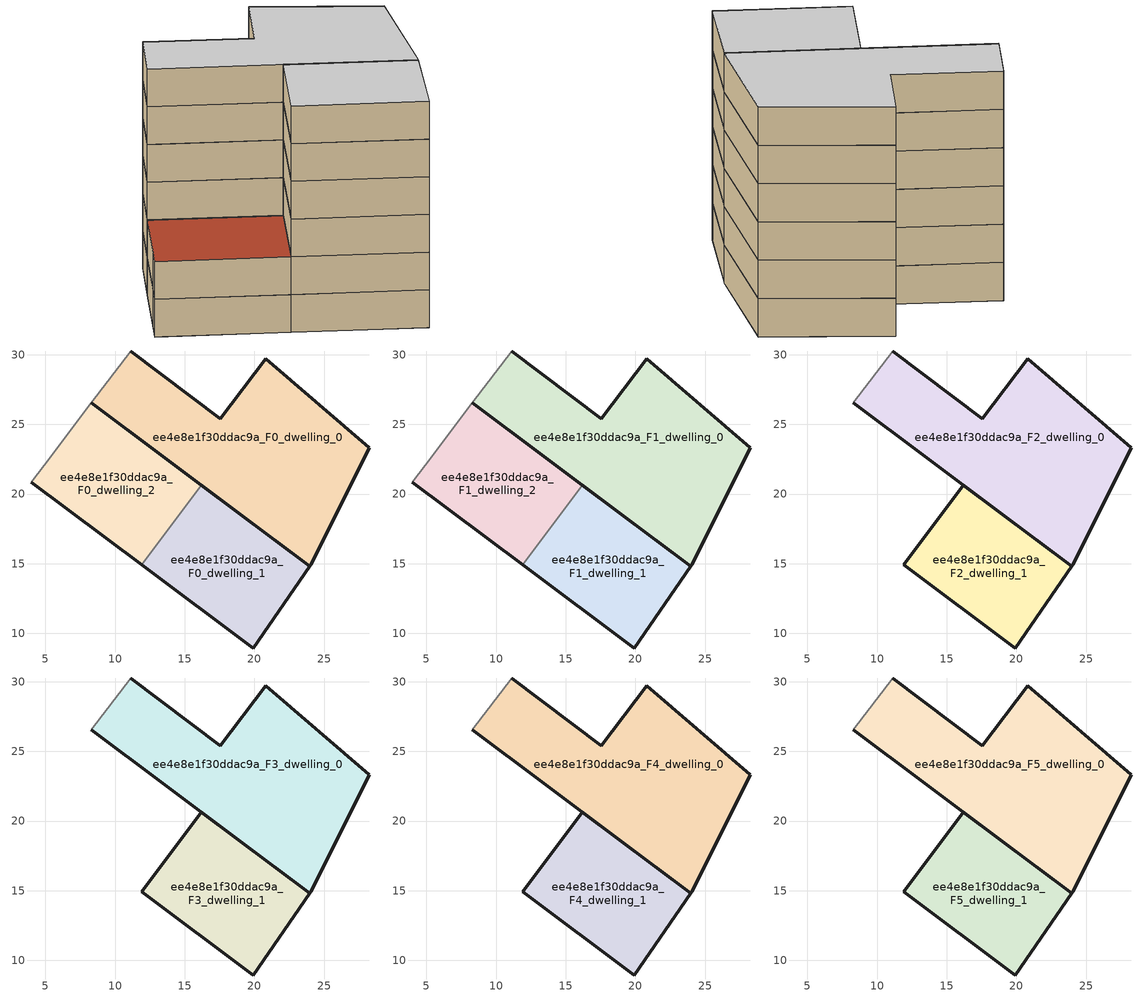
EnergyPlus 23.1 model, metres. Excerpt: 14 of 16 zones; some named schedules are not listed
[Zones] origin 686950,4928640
ee4e8e1f30ddac9a_F0_dwelling_0
 floor ground (EU_floor_Construction): 24.09,14.97 28.24,23.34 20.83,29.72 17.56,25.4 11.12,30.27 8.29,26.54 23.98,14.81 z0
 wall outside (EU_wall_Construction): 11.12,30.27 17.56,25.4 20.83,29.72 28.24,23.34 24.09,14.97 23.98,14.81 8.29,26.54 z0:3
 wall adiabatic (EU_wall_Construction): 8.29,26.54 11.12,30.27 z0:3
ee4e8e1f30ddac9a_F0_dwelling_1
 floor ground (EU_floor_Construction): 19.92,8.95 23.98,14.81 16.18,20.64 11.91,14.93 z0
 wall outside (EU_wall_Construction): 16.18,20.64 23.98,14.81 19.92,8.95 11.91,14.93 z0:3
 wall to ee4e8e1f30ddac9a_F0_dwelling_2 (EU_wall_Construction): 11.91,14.93 16.18,20.64 z0:3
ee4e8e1f30ddac9a_F0_dwelling_2
 floor ground (EU_floor_Construction): 11.91,14.93 16.18,20.64 8.29,26.54 4.9,22.06 3.99,20.85 z0
 wall outside (EU_wall_Construction): 8.29,26.54 16.18,20.64 / 11.91,14.93 3.99,20.85 z0:3
 wall adiabatic (EU_wall_Construction): 3.99,20.85 4.9,22.06 8.29,26.54 z0:3
ee4e8e1f30ddac9a_F1_dwelling_0
 floor to ee4e8e1f30ddac9a_F0_dwelling_0 (EU_floor_Construction): 24.09,14.97 28.24,23.34 20.83,29.72 17.56,25.4 11.12,30.27 8.29,26.54 23.98,14.81 z3
 wall outside (EU_wall_Construction): 11.12,30.27 17.56,25.4 20.83,29.72 28.24,23.34 24.09,14.97 23.98,14.81 8.29,26.54 z3:6
 wall adiabatic (EU_wall_Construction): 8.29,26.54 11.12,30.27 z3:6
ee4e8e1f30ddac9a_F1_dwelling_1
 floor to ee4e8e1f30ddac9a_F0_dwelling_1 (EU_floor_Construction): 19.92,8.95 23.98,14.81 16.18,20.64 11.91,14.93 z3
 wall outside (EU_wall_Construction): 16.18,20.64 23.98,14.81 19.92,8.95 11.91,14.93 z3:6
 wall to ee4e8e1f30ddac9a_F1_dwelling_2 (EU_wall_Construction): 11.91,14.93 16.18,20.64 z3:6
ee4e8e1f30ddac9a_F1_dwelling_2
 floor to ee4e8e1f30ddac9a_F0_dwelling_2 (EU_floor_Construction): 11.91,14.93 16.18,20.64 8.29,26.54 4.9,22.06 3.99,20.85 z3
 wall outside (EU_wall_Construction): 8.29,26.54 16.18,20.64 / 11.91,14.93 3.99,20.85 z3:6
 wall adiabatic (EU_wall_Construction): 3.99,20.85 4.9,22.06 8.29,26.54 z3:6
 roof outside (EU_roof_Construction): 16.18,20.64 11.91,14.93 3.99,20.85 4.9,22.06 8.29,26.54 z6
ee4e8e1f30ddac9a_F2_dwelling_0
 floor to ee4e8e1f30ddac9a_F1_dwelling_0 (EU_floor_Construction): 24.09,14.97 28.24,23.34 20.83,29.72 17.56,25.4 11.12,30.27 8.29,26.54 23.98,14.81 z6
 wall outside (EU_wall_Construction): 11.12,30.27 17.56,25.4 20.83,29.72 28.24,23.34 24.09,14.97 23.98,14.81 8.29,26.54 z6:9
 wall adiabatic (EU_wall_Construction): 8.29,26.54 11.12,30.27 z6:9
ee4e8e1f30ddac9a_F2_dwelling_1
 floor to ee4e8e1f30ddac9a_F1_dwelling_1 (EU_floor_Construction): 19.92,8.95 23.98,14.81 16.18,20.64 11.91,14.93 z6
 wall outside (EU_wall_Construction): 23.98,14.81 19.92,8.95 11.91,14.93 16.18,20.64 23.98,14.81 z6:9
ee4e8e1f30ddac9a_F3_dwelling_0
 floor to ee4e8e1f30ddac9a_F2_dwelling_0 (EU_floor_Construction): 24.09,14.97 28.24,23.34 20.83,29.72 17.56,25.4 11.12,30.27 8.29,26.54 23.98,14.81 z9
 wall outside (EU_wall_Construction): 11.12,30.27 17.56,25.4 20.83,29.72 28.24,23.34 24.09,14.97 23.98,14.81 8.29,26.54 z9:12
 wall adiabatic (EU_wall_Construction): 8.29,26.54 11.12,30.27 z9:12
ee4e8e1f30ddac9a_F3_dwelling_1
 floor to ee4e8e1f30ddac9a_F2_dwelling_1 (EU_floor_Construction): 19.92,8.95 23.98,14.81 16.18,20.64 11.91,14.93 z9
 wall outside (EU_wall_Construction): 23.98,14.81 19.92,8.95 11.91,14.93 16.18,20.64 23.98,14.81 z9:12
ee4e8e1f30ddac9a_F4_dwelling_0
 floor to ee4e8e1f30ddac9a_F3_dwelling_0 (EU_floor_Construction): 24.09,14.97 28.24,23.34 20.83,29.72 17.56,25.4 11.12,30.27 8.29,26.54 23.98,14.81 z12
 wall outside (EU_wall_Construction): 11.12,30.27 17.56,25.4 20.83,29.72 28.24,23.34 24.09,14.97 23.98,14.81 8.29,26.54 z12:15
 wall adiabatic (EU_wall_Construction): 8.29,26.54 11.12,30.27 z12:15
ee4e8e1f30ddac9a_F4_dwelling_1
 floor to ee4e8e1f30ddac9a_F3_dwelling_1 (EU_floor_Construction): 19.92,8.95 23.98,14.81 16.18,20.64 11.91,14.93 z12
 wall outside (EU_wall_Construction): 23.98,14.81 19.92,8.95 11.91,14.93 16.18,20.64 23.98,14.81 z12:15
ee4e8e1f30ddac9a_F5_dwelling_0
 floor to ee4e8e1f30ddac9a_F4_dwelling_0 (EU_floor_Construction): 24.09,14.97 28.24,23.34 20.83,29.72 17.56,25.4 11.12,30.27 8.29,26.54 23.98,14.81 z15
 wall outside (EU_wall_Construction): 11.12,30.27 17.56,25.4 20.83,29.72 28.24,23.34 24.09,14.97 23.98,14.81 8.29,26.54 z15:18
 wall adiabatic (EU_wall_Construction): 8.29,26.54 11.12,30.27 z15:18
 ceiling to ee4e8e1f30ddac9a_F6_dwelling_0 (EU_floor_Construction): 28.24,23.34 24.09,14.97 23.98,14.81 8.29,26.54 11.12,30.27 17.56,25.4 20.83,29.72 z18
ee4e8e1f30ddac9a_F5_dwelling_1
 floor to ee4e8e1f30ddac9a_F4_dwelling_1 (EU_floor_Construction): 19.92,8.95 23.98,14.81 16.18,20.64 11.91,14.93 z15
 wall outside (EU_wall_Construction): 23.98,14.81 19.92,8.95 11.91,14.93 16.18,20.64 23.98,14.81 z15:18
 ceiling to ee4e8e1f30ddac9a_F6_dwelling_1 (EU_floor_Construction): 23.98,14.81 19.92,8.95 11.91,14.93 16.18,20.64 z18
[Building]
EU S2 Campaign: North Axis=0; Terrain=City; Solar Distribution=FullExterior
[Site:Location]
Bologna: Latitude=44.5; Longitude=11.25; Time Zone=1; Elevation=37
[SizingPeriod:WeatherFileDays]
AnnualSizingPeriod: Begin Month=1; Begin Day of Month=1; End Month=12; End Day of Month=31; Day of Week for Start Day=Monday; Use Weather File Daylight Saving Period=No; Use Weather File Rain and Snow Indicators=No
[MATERIAL]
EU_InternalMass_Material: Roughness=MediumRough; Thickness=0.1; Conductivity=1; Density=1800; Specific Heat=900; Thermal Absorptance=0.9; Solar Absorptance=0.7; Visible Absorptance=0.7
[MATERIAL:NOMASS] Roughness=MediumRough; Thermal Absorptance=0.9; Solar Absorptance=0.7; Visible Absorptance=0.7
Name | Thermal Resistance
EU_wall_NoMass | 0.905828
EU_roof_NoMass | 0.37593
EU_floor_NoMass | 0.67114
[CONSTRUCTION]
EU_wall_Construction: EU_wall_NoMass
EU_roof_Construction: EU_roof_NoMass
EU_floor_Construction: EU_floor_NoMass
EU_InternalMass_Construction: EU_InternalMass_Material
[ZONE] Type=1; Multiplier=1; Ceiling Height=autocalculate; Floor Area=autocalculate; Part of Total Floor Area=Yes
Name | Volume
ee4e8e1f30ddac9a_F0_dwelling_0 | 422.372
ee4e8e1f30ddac9a_F1_dwelling_0; ee4e8e1f30ddac9a_F2_dwelling_0; ee4e8e1f30ddac9a_F3_dwelling_0; ee4e8e1f30ddac9a_F4_dwelling_0; ee4e8e1f30ddac9a_F5_dwelling_0 | 422.37
ee4e8e1f30ddac9a_F0_dwelling_1; ee4e8e1f30ddac9a_F1_dwelling_1; ee4e8e1f30ddac9a_F2_dwelling_1; ee4e8e1f30ddac9a_F3_dwelling_1; ee4e8e1f30ddac9a_F4_dwelling_1; ee4e8e1f30ddac9a_F5_dwelling_1 | 211.175
ee4e8e1f30ddac9a_F0_dwelling_2; ee4e8e1f30ddac9a_F1_dwelling_2 | 211.184
[INTERNALMASS] Construction=EU_InternalMass_Construction
Name | Zone or ZoneList | Surface Area
ee4e8e1f30ddac9a_F0_dwelling_0_EU_InternalMass | ee4e8e1f30ddac9a_F0_dwelling_0 | 140.79
ee4e8e1f30ddac9a_F0_dwelling_1_EU_InternalMass | ee4e8e1f30ddac9a_F0_dwelling_1 | 70.3919
ee4e8e1f30ddac9a_F0_dwelling_2_EU_InternalMass | ee4e8e1f30ddac9a_F0_dwelling_2 | 70.3947
ee4e8e1f30ddac9a_F1_dwelling_0_EU_InternalMass | ee4e8e1f30ddac9a_F1_dwelling_0 | 140.79
ee4e8e1f30ddac9a_F1_dwelling_1_EU_InternalMass | ee4e8e1f30ddac9a_F1_dwelling_1 | 70.3919
ee4e8e1f30ddac9a_F1_dwelling_2_EU_InternalMass | ee4e8e1f30ddac9a_F1_dwelling_2 | 70.3947
ee4e8e1f30ddac9a_F2_dwelling_0_EU_InternalMass | ee4e8e1f30ddac9a_F2_dwelling_0 | 140.794
ee4e8e1f30ddac9a_F2_dwelling_1_EU_InternalMass | ee4e8e1f30ddac9a_F2_dwelling_1 | 140.785
ee4e8e1f30ddac9a_F3_dwelling_0_EU_InternalMass | ee4e8e1f30ddac9a_F3_dwelling_0 | 140.794
ee4e8e1f30ddac9a_F3_dwelling_1_EU_InternalMass | ee4e8e1f30ddac9a_F3_dwelling_1 | 140.785
ee4e8e1f30ddac9a_F4_dwelling_0_EU_InternalMass | ee4e8e1f30ddac9a_F4_dwelling_0 | 140.794
ee4e8e1f30ddac9a_F4_dwelling_1_EU_InternalMass | ee4e8e1f30ddac9a_F4_dwelling_1 | 140.785
ee4e8e1f30ddac9a_F5_dwelling_0_EU_InternalMass | ee4e8e1f30ddac9a_F5_dwelling_0 | 140.794
ee4e8e1f30ddac9a_F5_dwelling_1_EU_InternalMass | ee4e8e1f30ddac9a_F5_dwelling_1 | 140.785
[OTHEREQUIPMENT] Fuel Type=Electricity; Design Level Calculation Method=Watts/Area; Power per Zone Floor Area=1; Fraction Latent=0; Fraction Radiant=0; Fraction Lost=0; Carbon Dioxide Generation Rate=0; EndUse Subcategory=EU_Step8_InternalGains
Name | Zone or ZoneList or Space or SpaceList | Schedule
EU_Step8_InternalGain_ee4e8e1f30ddac9a_F0_dwelling_0_f000 | ee4e8e1f30ddac9a_F0_dwelling_0 | EU_Step8_GainSchedule_ee4e8e1f30ddac9a_F0_dwelling_0_f000
EU_Step8_InternalGain_ee4e8e1f30ddac9a_F0_dwelling_1_f000 | ee4e8e1f30ddac9a_F0_dwelling_1 | EU_Step8_GainSchedule_ee4e8e1f30ddac9a_F0_dwelling_1_f000
EU_Step8_InternalGain_ee4e8e1f30ddac9a_F0_dwelling_2_f000 | ee4e8e1f30ddac9a_F0_dwelling_2 | EU_Step8_GainSchedule_ee4e8e1f30ddac9a_F0_dwelling_2_f000
EU_Step8_InternalGain_ee4e8e1f30ddac9a_F1_dwelling_0_f000 | ee4e8e1f30ddac9a_F1_dwelling_0 | EU_Step8_GainSchedule_ee4e8e1f30ddac9a_F1_dwelling_0_f000
EU_Step8_InternalGain_ee4e8e1f30ddac9a_F1_dwelling_1_f000 | ee4e8e1f30ddac9a_F1_dwelling_1 | EU_Step8_GainSchedule_ee4e8e1f30ddac9a_F1_dwelling_1_f000
EU_Step8_InternalGain_ee4e8e1f30ddac9a_F1_dwelling_2_f000 | ee4e8e1f30ddac9a_F1_dwelling_2 | EU_Step8_GainSchedule_ee4e8e1f30ddac9a_F1_dwelling_2_f000
EU_Step8_InternalGain_ee4e8e1f30ddac9a_F2_dwelling_0_f000 | ee4e8e1f30ddac9a_F2_dwelling_0 | EU_Step8_GainSchedule_ee4e8e1f30ddac9a_F2_dwelling_0_f000
EU_Step8_InternalGain_ee4e8e1f30ddac9a_F2_dwelling_1_f000 | ee4e8e1f30ddac9a_F2_dwelling_1 | EU_Step8_GainSchedule_ee4e8e1f30ddac9a_F2_dwelling_1_f000
EU_Step8_InternalGain_ee4e8e1f30ddac9a_F3_dwelling_0_f000 | ee4e8e1f30ddac9a_F3_dwelling_0 | EU_Step8_GainSchedule_ee4e8e1f30ddac9a_F3_dwelling_0_f000
EU_Step8_InternalGain_ee4e8e1f30ddac9a_F3_dwelling_1_f000 | ee4e8e1f30ddac9a_F3_dwelling_1 | EU_Step8_GainSchedule_ee4e8e1f30ddac9a_F3_dwelling_1_f000
EU_Step8_InternalGain_ee4e8e1f30ddac9a_F4_dwelling_0_f000 | ee4e8e1f30ddac9a_F4_dwelling_0 | EU_Step8_GainSchedule_ee4e8e1f30ddac9a_F4_dwelling_0_f000
EU_Step8_InternalGain_ee4e8e1f30ddac9a_F4_dwelling_1_f000 | ee4e8e1f30ddac9a_F4_dwelling_1 | EU_Step8_GainSchedule_ee4e8e1f30ddac9a_F4_dwelling_1_f000
EU_Step8_InternalGain_ee4e8e1f30ddac9a_F5_dwelling_0_f000 | ee4e8e1f30ddac9a_F5_dwelling_0 | EU_Step8_GainSchedule_ee4e8e1f30ddac9a_F5_dwelling_0_f000
EU_Step8_InternalGain_ee4e8e1f30ddac9a_F5_dwelling_1_f000 | ee4e8e1f30ddac9a_F5_dwelling_1 | EU_Step8_GainSchedule_ee4e8e1f30ddac9a_F5_dwelling_1_f000
[ZONEVENTILATION:DESIGNFLOWRATE] Schedule=EU_AlwaysOn; Design Flow Rate Calculation Method=AirChanges/Hour; Air Changes per Hour=0.73129; Ventilation Type=Natural; Fan Pressure Rise=0; Fan Total Efficiency=1; Constant Term Coefficient=1; Temperature Term Coefficient=0; Velocity Term Coefficient=0; Velocity Squared Term Coefficient=0; Minimum Indoor Temperature=-100; Maximum Indoor Temperature=100; Delta Temperature=-100; Minimum Outdoor Temperature=-100; Maximum Outdoor Temperature=100; Maximum Wind Speed=40
Name | Zone or ZoneList or Space or SpaceList
EU_ConstantAir_ee4e8e1f30ddac9a_F0_dwelling_0 | ee4e8e1f30ddac9a_F0_dwelling_0
EU_ConstantAir_ee4e8e1f30ddac9a_F0_dwelling_1 | ee4e8e1f30ddac9a_F0_dwelling_1
EU_ConstantAir_ee4e8e1f30ddac9a_F0_dwelling_2 | ee4e8e1f30ddac9a_F0_dwelling_2
EU_ConstantAir_ee4e8e1f30ddac9a_F1_dwelling_0 | ee4e8e1f30ddac9a_F1_dwelling_0
EU_ConstantAir_ee4e8e1f30ddac9a_F1_dwelling_1 | ee4e8e1f30ddac9a_F1_dwelling_1
EU_ConstantAir_ee4e8e1f30ddac9a_F1_dwelling_2 | ee4e8e1f30ddac9a_F1_dwelling_2
EU_ConstantAir_ee4e8e1f30ddac9a_F2_dwelling_0 | ee4e8e1f30ddac9a_F2_dwelling_0
EU_ConstantAir_ee4e8e1f30ddac9a_F2_dwelling_1 | ee4e8e1f30ddac9a_F2_dwelling_1
EU_ConstantAir_ee4e8e1f30ddac9a_F3_dwelling_0 | ee4e8e1f30ddac9a_F3_dwelling_0
EU_ConstantAir_ee4e8e1f30ddac9a_F3_dwelling_1 | ee4e8e1f30ddac9a_F3_dwelling_1
EU_ConstantAir_ee4e8e1f30ddac9a_F4_dwelling_0 | ee4e8e1f30ddac9a_F4_dwelling_0
EU_ConstantAir_ee4e8e1f30ddac9a_F4_dwelling_1 | ee4e8e1f30ddac9a_F4_dwelling_1
EU_ConstantAir_ee4e8e1f30ddac9a_F5_dwelling_0 | ee4e8e1f30ddac9a_F5_dwelling_0
EU_ConstantAir_ee4e8e1f30ddac9a_F5_dwelling_1 | ee4e8e1f30ddac9a_F5_dwelling_1
[HVACTEMPLATE:THERMOSTAT] Constant Heating Setpoint=20; Constant Cooling Setpoint=50
EU_HeatOnly_ee4e8e1f30ddac9a_F0_dwelling_0; EU_HeatOnly_ee4e8e1f30ddac9a_F0_dwelling_1; EU_HeatOnly_ee4e8e1f30ddac9a_F0_dwelling_2; EU_HeatOnly_ee4e8e1f30ddac9a_F1_dwelling_0; EU_HeatOnly_ee4e8e1f30ddac9a_F1_dwelling_1; EU_HeatOnly_ee4e8e1f30ddac9a_F1_dwelling_2; EU_HeatOnly_ee4e8e1f30ddac9a_F2_dwelling_0; EU_HeatOnly_ee4e8e1f30ddac9a_F2_dwelling_1; EU_HeatOnly_ee4e8e1f30ddac9a_F3_dwelling_0; EU_HeatOnly_ee4e8e1f30ddac9a_F3_dwelling_1; EU_HeatOnly_ee4e8e1f30ddac9a_F4_dwelling_0; EU_HeatOnly_ee4e8e1f30ddac9a_F4_dwelling_1; EU_HeatOnly_ee4e8e1f30ddac9a_F5_dwelling_0; EU_HeatOnly_ee4e8e1f30ddac9a_F5_dwelling_1; EU_HeatOnly_ee4e8e1f30ddac9a_F6_dwelling_0; EU_HeatOnly_ee4e8e1f30ddac9a_F6_dwelling_1
[HVACTEMPLATE:ZONE:IDEALLOADSAIRSYSTEM] System Availability Schedule=EU_AlwaysOn; Maximum Heating Supply Air Temperature=50; Minimum Cooling Supply Air Temperature=13; Maximum Heating Supply Air Humidity Ratio=0.0156; Minimum Cooling Supply Air Humidity Ratio=0.0077; Heating Limit=NoLimit; Cooling Limit=NoLimit; Heating Availability Schedule=EU_AlwaysOn; Cooling Availability Schedule=EU_CoolingOff; Dehumidification Control Type=ConstantSensibleHeatRatio; Cooling Sensible Heat Ratio=0.7; Dehumidification Setpoint=60; Humidification Control Type=None; Humidification Setpoint=30; Outdoor Air Method=None; Outdoor Air Flow Rate per Person=0.00944; Outdoor Air Flow Rate per Zone Floor Area=0; Outdoor Air Flow Rate per Zone=0; Demand Controlled Ventilation Type=None; Outdoor Air Economizer Type=NoEconomizer; Heat Recovery Type=None; Sensible Heat Recovery Effectiveness=0.7; Latent Heat Recovery Effectiveness=0.65
Name | Template Thermostat
ee4e8e1f30ddac9a_F0_dwelling_0 | EU_HeatOnly_ee4e8e1f30ddac9a_F0_dwelling_0
ee4e8e1f30ddac9a_F0_dwelling_1 | EU_HeatOnly_ee4e8e1f30ddac9a_F0_dwelling_1
ee4e8e1f30ddac9a_F0_dwelling_2 | EU_HeatOnly_ee4e8e1f30ddac9a_F0_dwelling_2
ee4e8e1f30ddac9a_F1_dwelling_0 | EU_HeatOnly_ee4e8e1f30ddac9a_F1_dwelling_0
ee4e8e1f30ddac9a_F1_dwelling_1 | EU_HeatOnly_ee4e8e1f30ddac9a_F1_dwelling_1
ee4e8e1f30ddac9a_F1_dwelling_2 | EU_HeatOnly_ee4e8e1f30ddac9a_F1_dwelling_2
ee4e8e1f30ddac9a_F2_dwelling_0 | EU_HeatOnly_ee4e8e1f30ddac9a_F2_dwelling_0
ee4e8e1f30ddac9a_F2_dwelling_1 | EU_HeatOnly_ee4e8e1f30ddac9a_F2_dwelling_1
ee4e8e1f30ddac9a_F3_dwelling_0 | EU_HeatOnly_ee4e8e1f30ddac9a_F3_dwelling_0
ee4e8e1f30ddac9a_F3_dwelling_1 | EU_HeatOnly_ee4e8e1f30ddac9a_F3_dwelling_1
ee4e8e1f30ddac9a_F4_dwelling_0 | EU_HeatOnly_ee4e8e1f30ddac9a_F4_dwelling_0
ee4e8e1f30ddac9a_F4_dwelling_1 | EU_HeatOnly_ee4e8e1f30ddac9a_F4_dwelling_1
ee4e8e1f30ddac9a_F5_dwelling_0 | EU_HeatOnly_ee4e8e1f30ddac9a_F5_dwelling_0
ee4e8e1f30ddac9a_F5_dwelling_1 | EU_HeatOnly_ee4e8e1f30ddac9a_F5_dwelling_1
[SIZING:ZONE] Zone Cooling Design Supply Air Temperature Input Method=SupplyAirTemperature; Zone Cooling Design Supply Air Temperature=13; Zone Heating Design Supply Air Temperature Input Method=SupplyAirTemperature; Zone Heating Design Supply Air Temperature=50; Zone Cooling Design Supply Air Humidity Ratio=0.008; Zone Heating Design Supply Air Humidity Ratio=0.008; Cooling Design Air Flow Method=DesignDay; Cooling Design Air Flow Rate=0; Cooling Minimum Air Flow per Zone Floor Area=0.000762; Cooling Minimum Air Flow=0; Cooling Minimum Air Flow Fraction=0.2; Heating Design Air Flow Method=DesignDay; Heating Design Air Flow Rate=0; Heating Maximum Air Flow per Zone Floor Area=0.002032; Heating Maximum Air Flow=0.141576; Heating Maximum Air Flow Fraction=0.3; Account for Dedicated Outdoor Air System=No; Dedicated Outdoor Air System Control Strategy=NeutralSupplyAir; Dedicated Outdoor Air Low Setpoint Temperature for Design=autosize; Dedicated Outdoor Air High Setpoint Temperature for Design=autosize; Zone Load Sizing Method=Sensible Load Only No Latent Load; Zone Latent Cooling Design Supply Air Humidity Ratio Input Method=HumidityRatioDifference; Zone Cooling Design Supply Air Humidity Ratio Difference=0.005; Zone Latent Heating Design Supply Air Humidity Ratio Input Method=HumidityRatioDifference; Zone Humidification Design Supply Air Humidity Ratio Difference=0.005
ee4e8e1f30ddac9a_F0_dwelling_0; ee4e8e1f30ddac9a_F0_dwelling_1; ee4e8e1f30ddac9a_F0_dwelling_2; ee4e8e1f30ddac9a_F1_dwelling_0; ee4e8e1f30ddac9a_F1_dwelling_1; ee4e8e1f30ddac9a_F1_dwelling_2; ee4e8e1f30ddac9a_F2_dwelling_0; ee4e8e1f30ddac9a_F2_dwelling_1; ee4e8e1f30ddac9a_F3_dwelling_0; ee4e8e1f30ddac9a_F3_dwelling_1; ee4e8e1f30ddac9a_F4_dwelling_0; ee4e8e1f30ddac9a_F4_dwelling_1; ee4e8e1f30ddac9a_F5_dwelling_0; ee4e8e1f30ddac9a_F5_dwelling_1
[SCHEDULE:FILE] Column Number=1; Rows to Skip at Top=0; Number of Hours of Data=8760; Column Separator=Comma; Interpolate to Timestep=No; Minutes per Item=60; Adjust Schedule for Daylight Savings=Yes
Name | File
EU_Step8_GainSchedule_ee4e8e1f30ddac9a_F0_dwelling_0_f000 | ../../schedules/ee4e8e1f30ddac9a/ee4e8e1f30ddac9a_F0_dwelling_0_f000_gain.csv
EU_Step8_GainSchedule_ee4e8e1f30ddac9a_F0_dwelling_1_f000 | ../../schedules/ee4e8e1f30ddac9a/ee4e8e1f30ddac9a_F0_dwelling_1_f000_gain.csv
EU_Step8_GainSchedule_ee4e8e1f30ddac9a_F0_dwelling_2_f000 | ../../schedules/ee4e8e1f30ddac9a/ee4e8e1f30ddac9a_F0_dwelling_2_f000_gain.csv
EU_Step8_GainSchedule_ee4e8e1f30ddac9a_F1_dwelling_0_f000 | ../../schedules/ee4e8e1f30ddac9a/ee4e8e1f30ddac9a_F1_dwelling_0_f000_gain.csv
EU_Step8_GainSchedule_ee4e8e1f30ddac9a_F1_dwelling_1_f000 | ../../schedules/ee4e8e1f30ddac9a/ee4e8e1f30ddac9a_F1_dwelling_1_f000_gain.csv
EU_Step8_GainSchedule_ee4e8e1f30ddac9a_F1_dwelling_2_f000 | ../../schedules/ee4e8e1f30ddac9a/ee4e8e1f30ddac9a_F1_dwelling_2_f000_gain.csv
EU_Step8_GainSchedule_ee4e8e1f30ddac9a_F2_dwelling_0_f000 | ../../schedules/ee4e8e1f30ddac9a/ee4e8e1f30ddac9a_F2_dwelling_0_f000_gain.csv
EU_Step8_GainSchedule_ee4e8e1f30ddac9a_F2_dwelling_1_f000 | ../../schedules/ee4e8e1f30ddac9a/ee4e8e1f30ddac9a_F2_dwelling_1_f000_gain.csv
EU_Step8_GainSchedule_ee4e8e1f30ddac9a_F3_dwelling_0_f000 | ../../schedules/ee4e8e1f30ddac9a/ee4e8e1f30ddac9a_F3_dwelling_0_f000_gain.csv
